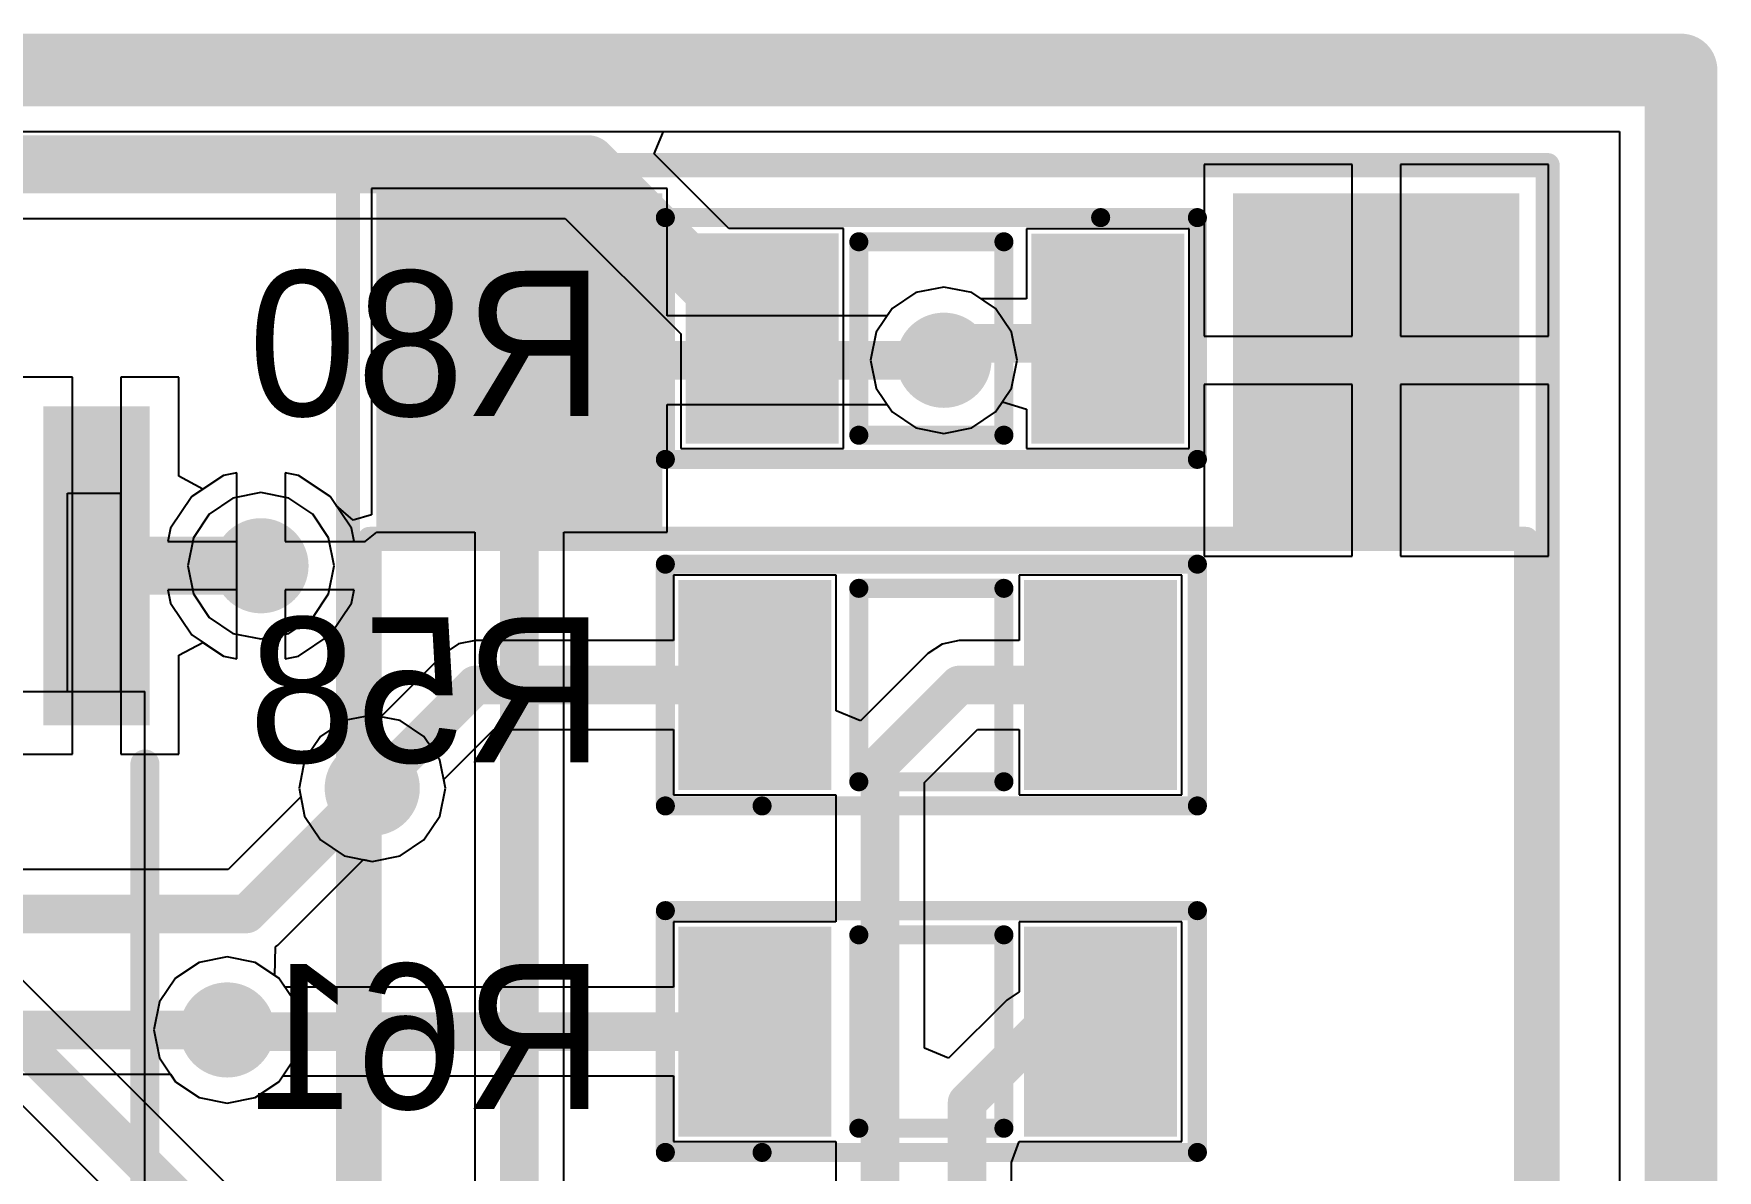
# Model space of a CAD drawing. Header units: millimetres. Extents: x 3.6 to 6.79, y 1.07 to 2.73.
# Drawn here: x 6.431 to 6.7791, y 2.499 to 2.734 of the extents above; entities that cross this region are included whole.
import ezdxf

# ---------------------------------------------------------------- set-up
doc = ezdxf.new("R2010")
doc.units = ezdxf.units.MM
doc.header["$MEASUREMENT"] = 0
for name, color, linetype in [('BottomLayer', 5, 'Continuous'), ('BottomOverlay', 54, 'Continuous'), ('BottomPaste', 16, 'Continuous'), ('BottomSolder', 6, 'Continuous'), ('KeepOutLayer', 6, 'Continuous'), ('Mechanical13', 56, 'Continuous'), ('Mechanical15', 56, 'Continuous'), ('MidLayer1', 16, 'Continuous'), ('MidLayer2', 76, 'Continuous'), ('MultiLayer', 9, 'Continuous'), ('TopLayer', 1, 'Continuous'), ('TopOverlay', 2, 'Continuous'), ('TopPaste', 8, 'Continuous'), ('TopSolder', 216, 'Continuous'), ('ViaHoleLayer', 16, 'Continuous')]:
    doc.layers.add(name, color=color, linetype=linetype)

# ---------------------------------------------------------------- blocks, each defined once
blk = doc.blocks.new('SW2_SMD_23')
at = {"layer": 'Mechanical15', "const_width": 0.005}
for points in [[(-0.19685, 0.12402), (0.19685, 0.12402)], [(0.19685, 0.12402), (0.19685, -0.12402)], [(-0.19685, -0.12402), (0.19685, -0.12402)]]:
    blk.add_lwpolyline(points, dxfattribs=at)
at = {"layer": 'Mechanical15', "const_width": 0.0025}
for points in [[(0.1956, 0.12402, 1), (0.1981, 0.12402, 1)], [(0.1956, 0.12402, 1), (0.1981, 0.12402, 1)], [(0.1956, -0.12402, 1), (0.1981, -0.12402, 1)], [(0.1956, -0.12402, 1), (0.1981, -0.12402, 1)]]:
    blk.add_lwpolyline(points, format="xyb", close=True, dxfattribs=at)
at = {"layer": 'TopLayer'}
for points in [[(0.12598, 0.06299), (0.18701, 0.06299), (0.12598, 0.11417), (0.18701, 0.11417)], [(0.12598, -0.11417), (0.18701, -0.11417), (0.12598, -0.06299), (0.18701, -0.06299)]]:
    blk.add_solid(points, dxfattribs=at)
at = {"layer": 'TopOverlay', "const_width": 0.005}
for points in [[(-0.11955, 0.11955), (0.11955, 0.11955)], [(0.11955, 0.11955), (0.11955, -0.11955)], [(-0.11955, -0.11955), (0.11955, -0.11955)]]:
    blk.add_lwpolyline(points, dxfattribs=at)
at = {"layer": 'TopOverlay', "const_width": 0.0025}
for points in [[(0.1183, 0.11955, 1), (0.1208, 0.11955, 1)], [(0.1183, 0.11955, 1), (0.1208, 0.11955, 1)], [(0.1183, -0.11955, 1), (0.1208, -0.11955, 1)], [(0.1183, -0.11955, 1), (0.1208, -0.11955, 1)]]:
    blk.add_lwpolyline(points, format="xyb", close=True, dxfattribs=at)
at = {"layer": 'TopPaste'}
for points in [[(0.12598, 0.06299), (0.18701, 0.06299), (0.12598, 0.11417), (0.18701, 0.11417)], [(0.12598, -0.11417), (0.18701, -0.11417), (0.12598, -0.06299), (0.18701, -0.06299)]]:
    blk.add_solid(points, dxfattribs=at)
at = {"layer": 'TopSolder'}
for points in [[(0.12198, 0.05899), (0.19101, 0.05899), (0.12198, 0.11817), (0.19101, 0.11817)], [(0.12198, -0.11817), (0.19101, -0.11817), (0.12198, -0.05899), (0.19101, -0.05899)]]:
    blk.add_solid(points, dxfattribs=at)
blk = doc.blocks.new('RES_SMD_0603_B_36')
at = {"layer": 'BottomLayer'}
for points in [[(-0.04681, -0.01772), (-0.02319, -0.01772), (-0.04681, 0.01772), (-0.02319, 0.01772)], [(0.02468, -0.01772), (0.0483, -0.01772), (0.02468, 0.01771), (0.0483, 0.01771)]]:
    blk.add_solid(points, dxfattribs=at)
at = {"layer": 'BottomOverlay', "const_width": 0.00394}
for points in [[(-0.055, 0.025), (0.035, 0.025)], [(-0.055, -0.025), (-0.055, 0.025)], [(0.035, 0.025), (0.055, 0.025)], [(0.055, -0.025), (0.055, 0.025)], [(-0.015, 0.02), (0.015, 0.02)], [(-0.015, -0.02), (-0.015, 0.02)], [(0.015, -0.02), (0.015, 0.02)], [(-0.015, -0.02), (0.015, -0.02)], [(-0.055, -0.025), (0.055, -0.025)]]:
    blk.add_lwpolyline(points, dxfattribs=at)
at = {"layer": 'BottomOverlay', "const_width": 0.00197}
for points in [[(-0.05599, 0.025, 1), (-0.05402, 0.025, 1)], [(-0.05599, 0.025, 1), (-0.05402, 0.025, 1)], [(0.03401, 0.025, 1), (0.03598, 0.025, 1)], [(0.03401, 0.025, 1), (0.03598, 0.025, 1)], [(0.05401, 0.025, 1), (0.05598, 0.025, 1)], [(0.05401, 0.025, 1), (0.05598, 0.025, 1)], [(-0.01599, 0.02, 1), (-0.01402, 0.02, 1)], [(-0.01599, 0.02, 1), (-0.01402, 0.02, 1)], [(0.01401, 0.02, 1), (0.01598, 0.02, 1)], [(0.01401, 0.02, 1), (0.01598, 0.02, 1)], [(-0.01599, -0.02, 1), (-0.01402, -0.02, 1)], [(-0.01599, -0.02, 1), (-0.01402, -0.02, 1)], [(0.01401, -0.02, 1), (0.01598, -0.02, 1)], [(0.01401, -0.02, 1), (0.01598, -0.02, 1)], [(-0.05599, -0.025, 1), (-0.05402, -0.025, 1)], [(-0.05599, -0.025, 1), (-0.05402, -0.025, 1)], [(0.05401, -0.025, 1), (0.05598, -0.025, 1)], [(0.05401, -0.025, 1), (0.05598, -0.025, 1)]]:
    blk.add_lwpolyline(points, format="xyb", close=True, dxfattribs=at)
at = {"layer": 'BottomPaste'}
for points in [[(-0.04681, -0.01772), (-0.02319, -0.01772), (-0.04681, 0.01772), (-0.02319, 0.01772)], [(0.02468, -0.01772), (0.0483, -0.01772), (0.02468, 0.01771), (0.0483, 0.01771)]]:
    blk.add_solid(points, dxfattribs=at)
at = {"layer": 'BottomSolder'}
for points in [[(-0.05081, -0.02172), (-0.01919, -0.02172), (-0.05081, 0.02172), (-0.01919, 0.02172)], [(0.02068, -0.02172), (0.0523, -0.02172), (0.02068, 0.02171), (0.0523, 0.02171)]]:
    blk.add_solid(points, dxfattribs=at)
blk = doc.blocks.new('RES_SMD_0603_B_50')
at = {"layer": 'BottomLayer'}
for points in [[(-0.04681, -0.01772), (-0.02319, -0.01772), (-0.04681, 0.01772), (-0.02319, 0.01772)], [(0.02468, -0.01772), (0.0483, -0.01772), (0.02468, 0.01771), (0.0483, 0.01771)]]:
    blk.add_solid(points, dxfattribs=at)
at = {"layer": 'BottomOverlay', "const_width": 0.00394}
for points in [[(0.035, 0.025), (-0.055, 0.025)], [(-0.055, 0.025), (-0.055, -0.025)], [(0.055, 0.025), (0.035, 0.025)], [(0.055, 0.025), (0.055, -0.025)], [(0.015, 0.02), (-0.015, 0.02)], [(-0.015, 0.02), (-0.015, -0.02)], [(0.015, 0.02), (0.015, -0.02)], [(0.015, -0.02), (-0.015, -0.02)], [(0.055, -0.025), (-0.055, -0.025)]]:
    blk.add_lwpolyline(points, dxfattribs=at)
at = {"layer": 'BottomOverlay', "const_width": 0.00197}
for points in [[(-0.05599, 0.025, 1), (-0.05402, 0.025, 1)], [(-0.05599, 0.025, 1), (-0.05402, 0.025, 1)], [(0.03401, 0.025, 1), (0.03598, 0.025, 1)], [(0.03401, 0.025, 1), (0.03598, 0.025, 1)], [(0.05401, 0.025, 1), (0.05598, 0.025, 1)], [(0.05401, 0.025, 1), (0.05598, 0.025, 1)], [(-0.01599, 0.02, 1), (-0.01402, 0.02, 1)], [(-0.01599, 0.02, 1), (-0.01402, 0.02, 1)], [(0.01401, 0.02, 1), (0.01598, 0.02, 1)], [(0.01401, 0.02, 1), (0.01598, 0.02, 1)], [(-0.01599, -0.02, 1), (-0.01402, -0.02, 1)], [(-0.01599, -0.02, 1), (-0.01402, -0.02, 1)], [(0.01401, -0.02, 1), (0.01598, -0.02, 1)], [(0.01401, -0.02, 1), (0.01598, -0.02, 1)], [(-0.05599, -0.025, 1), (-0.05402, -0.025, 1)], [(-0.05599, -0.025, 1), (-0.05402, -0.025, 1)], [(0.05401, -0.025, 1), (0.05598, -0.025, 1)], [(0.05401, -0.025, 1), (0.05598, -0.025, 1)]]:
    blk.add_lwpolyline(points, format="xyb", close=True, dxfattribs=at)
at = {"layer": 'BottomPaste'}
for points in [[(-0.04681, -0.01772), (-0.02319, -0.01772), (-0.04681, 0.01772), (-0.02319, 0.01772)], [(0.02468, -0.01772), (0.0483, -0.01772), (0.02468, 0.01771), (0.0483, 0.01771)]]:
    blk.add_solid(points, dxfattribs=at)
at = {"layer": 'BottomSolder'}
for points in [[(-0.05081, -0.02172), (-0.01919, -0.02172), (-0.05081, 0.02172), (-0.01919, 0.02172)], [(0.02068, -0.02172), (0.0523, -0.02172), (0.02068, 0.02171), (0.0523, 0.02171)]]:
    blk.add_solid(points, dxfattribs=at)
blk = doc.blocks.new('RES_SMD_0603_B_51')
at = {"layer": 'BottomLayer'}
for points in [[(-0.04681, -0.01772), (-0.02319, -0.01772), (-0.04681, 0.01772), (-0.02319, 0.01772)], [(0.02468, -0.01772), (0.0483, -0.01772), (0.02468, 0.01771), (0.0483, 0.01771)]]:
    blk.add_solid(points, dxfattribs=at)
at = {"layer": 'BottomOverlay', "const_width": 0.00394}
for points in [[(0.035, 0.025), (-0.055, 0.025)], [(-0.055, 0.025), (-0.055, -0.025)], [(0.055, 0.025), (0.035, 0.025)], [(0.055, 0.025), (0.055, -0.025)], [(0.015, 0.02), (-0.015, 0.02)], [(-0.015, 0.02), (-0.015, -0.02)], [(0.015, 0.02), (0.015, -0.02)], [(0.015, -0.02), (-0.015, -0.02)], [(0.055, -0.025), (-0.055, -0.025)]]:
    blk.add_lwpolyline(points, dxfattribs=at)
at = {"layer": 'BottomOverlay', "const_width": 0.00197}
for points in [[(-0.05599, 0.025, 1), (-0.05402, 0.025, 1)], [(-0.05599, 0.025, 1), (-0.05402, 0.025, 1)], [(0.03401, 0.025, 1), (0.03598, 0.025, 1)], [(0.03401, 0.025, 1), (0.03598, 0.025, 1)], [(0.05401, 0.025, 1), (0.05598, 0.025, 1)], [(0.05401, 0.025, 1), (0.05598, 0.025, 1)], [(-0.01599, 0.02, 1), (-0.01402, 0.02, 1)], [(-0.01599, 0.02, 1), (-0.01402, 0.02, 1)], [(0.01401, 0.02, 1), (0.01598, 0.02, 1)], [(0.01401, 0.02, 1), (0.01598, 0.02, 1)], [(-0.01599, -0.02, 1), (-0.01402, -0.02, 1)], [(-0.01599, -0.02, 1), (-0.01402, -0.02, 1)], [(0.01401, -0.02, 1), (0.01598, -0.02, 1)], [(0.01401, -0.02, 1), (0.01598, -0.02, 1)], [(-0.05599, -0.025, 1), (-0.05402, -0.025, 1)], [(-0.05599, -0.025, 1), (-0.05402, -0.025, 1)], [(0.05401, -0.025, 1), (0.05598, -0.025, 1)], [(0.05401, -0.025, 1), (0.05598, -0.025, 1)]]:
    blk.add_lwpolyline(points, format="xyb", close=True, dxfattribs=at)
at = {"layer": 'BottomPaste'}
for points in [[(-0.04681, -0.01772), (-0.02319, -0.01772), (-0.04681, 0.01772), (-0.02319, 0.01772)], [(0.02468, -0.01772), (0.0483, -0.01772), (0.02468, 0.01771), (0.0483, 0.01771)]]:
    blk.add_solid(points, dxfattribs=at)
at = {"layer": 'BottomSolder'}
for points in [[(-0.05081, -0.02172), (-0.01919, -0.02172), (-0.05081, 0.02172), (-0.01919, 0.02172)], [(0.02068, -0.02172), (0.0523, -0.02172), (0.02068, 0.02171), (0.0523, 0.02171)]]:
    blk.add_solid(points, dxfattribs=at)
blk = doc.blocks.new('SOP65P640X110_16N_B_148')
at = {"layer": 'BottomLayer'}
blk.add_solid([(-0.144, 0.083), (-0.086, 0.083), (-0.144, 0.097), (-0.086, 0.097)], dxfattribs=at)
at = {"layer": 'BottomOverlay', "const_width": 0.006}
blk.add_lwpolyline([(0.074, 0.1), (-0.074, 0.1)], dxfattribs=at)
at = {"layer": 'BottomOverlay', "const_width": 0.003}
blk.add_lwpolyline([(-0.0755, 0.1, 1), (-0.0725, 0.1, 1)], format="xyb", close=True, dxfattribs=at)
at = {"layer": 'BottomPaste'}
blk.add_solid([(-0.144, 0.083), (-0.086, 0.083), (-0.144, 0.097), (-0.086, 0.097)], dxfattribs=at)
at = {"layer": 'BottomSolder'}
blk.add_solid([(-0.148, 0.079), (-0.082, 0.079), (-0.148, 0.101), (-0.082, 0.101)], dxfattribs=at)
at = {"layer": 'Mechanical13'}
for points in [[(-0.089, -0.1), (-0.089, 0.1)], [(0.089, 0.1), (-0.089, 0.1)], [(-0.089, 0.095), (-0.13, 0.095)], [(-0.13, 0.084), (-0.13, 0.095)], [(-0.089, 0.084), (-0.089, 0.095)], [(-0.089, 0.084), (-0.13, 0.084)]]:
    blk.add_lwpolyline(points, dxfattribs=at)
for points in [[(-0.089, 0.1, 1), (-0.089, 0.1, 1)], [(-0.089, 0.1, 1), (-0.089, 0.1, 1)], [(-0.13, 0.095, 1), (-0.13, 0.095, 1)], [(-0.13, 0.095, 1), (-0.13, 0.095, 1)], [(-0.089, 0.095, 1), (-0.089, 0.095, 1)], [(-0.089, 0.095, 1), (-0.089, 0.095, 1)], [(-0.13, 0.084, 1), (-0.13, 0.084, 1)], [(-0.13, 0.084, 1), (-0.13, 0.084, 1)], [(-0.089, 0.084, 1), (-0.089, 0.084, 1)], [(-0.089, 0.084, 1), (-0.089, 0.084, 1)]]:
    blk.add_lwpolyline(points, format="xyb", close=True, dxfattribs=at)

msp = doc.modelspace()

# ---------------------------------------------------------------- linework, layer by layer
at = {"layer": 'BottomLayer'}
for p, q in [((6.55928, 2.70918), (6.5612, 2.7138)), ((6.5612, 2.7138), (6.75886, 2.7138)), ((6.75886, 2.7138), (6.75886, 1.81411)), ((6.57475, 2.69372), (6.55928, 2.70918)), ((6.13344, 2.69583), (6.54091, 2.69583)), ((6.54091, 2.69583), (6.56479, 2.67195)), ((6.59841, 2.69372), (6.57475, 2.69372)), ((6.59841, 2.64828), (6.59841, 2.69372)), ((6.6699, 2.69371), (6.63628, 2.69371)), ((6.63628, 2.69371), (6.63628, 2.67917)), ((6.6699, 2.64828), (6.6699, 2.69371)), ((6.61339, 2.68048), (6.60849, 2.6772)), ((6.61919, 2.68163), (6.61339, 2.68048)), ((6.62498, 2.68048), (6.61919, 2.68163)), ((6.62693, 2.67917), (6.62498, 2.68048)), ((6.60849, 2.6772), (6.6052, 2.67229)), ((6.63628, 2.67917), (6.62693, 2.67917)), ((6.56479, 2.67195), (6.56479, 2.64828)), ((6.6052, 2.67229), (6.60405, 2.6665)), ((6.60405, 2.6665), (6.6052, 2.6607)), ((6.439, 2.663), (6.427, 2.663)), ((6.439, 2.624), (6.439, 2.663)), ((6.461, 2.663), (6.449, 2.663)), ((6.449, 2.663), (6.449, 2.624)), ((6.461, 2.64252), (6.461, 2.663)), ((6.6052, 2.6607), (6.60849, 2.6558)), ((6.62989, 2.6558), (6.63128, 2.65788)), ((6.63128, 2.65788), (6.63628, 2.65637)), ((6.63628, 2.65637), (6.63628, 2.64828)), ((6.60849, 2.6558), (6.61339, 2.65251)), ((6.62498, 2.65251), (6.62989, 2.6558)), ((6.61339, 2.65251), (6.61919, 2.65136)), ((6.61919, 2.65136), (6.62498, 2.65251)), ((6.56479, 2.64828), (6.59841, 2.64828)), ((6.63628, 2.64828), (6.6699, 2.64828)), ((6.466, 2.63985), (6.461, 2.64252)), ((6.47026, 2.64269), (6.466, 2.63985)), ((6.473, 2.64324), (6.47026, 2.64269)), ((6.473, 2.624), (6.473, 2.64324)), ((6.48574, 2.64269), (6.483, 2.64324)), ((6.483, 2.64324), (6.483, 2.629)), ((6.49231, 2.63831), (6.48574, 2.64269)), ((6.49669, 2.63174), (6.49231, 2.63831)), ((6.49724, 2.629), (6.49669, 2.63174)), ((6.483, 2.629), (6.49724, 2.629)), ((6.439, 2.585), (6.439, 2.624)), ((6.449, 2.624), (6.449, 2.585)), ((6.473, 2.60476), (6.473, 2.624)), ((6.59692, 2.62205), (6.5633, 2.62205)), ((6.5633, 2.62205), (6.5633, 2.60851)), ((6.59692, 2.59397), (6.59692, 2.62205)), ((6.66841, 2.62205), (6.63479, 2.62205)), ((6.63479, 2.62205), (6.63479, 2.60851)), ((6.66841, 2.57662), (6.66841, 2.62205)), ((6.49724, 2.619), (6.483, 2.619)), ((6.483, 2.619), (6.483, 2.60476)), ((6.49669, 2.61626), (6.49724, 2.619)), ((6.49231, 2.60969), (6.49669, 2.61626)), ((6.461, 2.60548), (6.466, 2.60815)), ((6.466, 2.60815), (6.47026, 2.60531)), ((6.48574, 2.60531), (6.49231, 2.60969)), ((6.51883, 2.60782), (6.51585, 2.60583)), ((6.52234, 2.60851), (6.51883, 2.60782)), ((6.5633, 2.60851), (6.52234, 2.60851)), ((6.61882, 2.60781), (6.61584, 2.60582)), ((6.62233, 2.60851), (6.61882, 2.60781)), ((6.63479, 2.60851), (6.62233, 2.60851)), ((6.461, 2.585), (6.461, 2.60548)), ((6.47026, 2.60531), (6.473, 2.60476)), ((6.483, 2.60476), (6.48574, 2.60531)), ((6.51585, 2.60583), (6.5028, 2.59278)), ((6.61584, 2.60582), (6.60192, 2.5919)), ((6.60192, 2.5919), (6.59692, 2.59397)), ((6.49521, 2.59198), (6.4903, 2.5887)), ((6.501, 2.59313), (6.49521, 2.59198)), ((6.5028, 2.59278), (6.501, 2.59313)), ((6.51578, 2.5798), (6.52614, 2.59016)), ((6.52614, 2.59016), (6.5633, 2.59016)), ((6.5633, 2.59016), (6.5633, 2.57662)), ((6.61518, 2.5792), (6.62613, 2.59016)), ((6.62613, 2.59016), (6.63479, 2.59016)), ((6.63479, 2.59016), (6.63479, 2.57662)), ((6.4903, 2.5887), (6.48702, 2.58379)), ((6.427, 2.585), (6.439, 2.585)), ((6.449, 2.585), (6.461, 2.585)), ((6.48702, 2.58379), (6.48587, 2.578)), ((6.51613, 2.578), (6.51578, 2.5798)), ((6.48587, 2.578), (6.48702, 2.57221)), ((6.51498, 2.57221), (6.51613, 2.578)), ((6.5633, 2.57662), (6.59682, 2.57662)), ((6.59682, 2.57662), (6.59682, 2.55039)), ((6.61518, 2.52422), (6.61518, 2.5792)), ((6.63479, 2.57662), (6.66841, 2.57662)), ((6.48702, 2.57221), (6.4903, 2.5673)), ((6.5117, 2.5673), (6.51498, 2.57221)), ((6.5018, 2.46518), (6.40118, 2.5658)), ((6.4903, 2.5673), (6.49521, 2.56402)), ((6.50679, 2.56402), (6.5117, 2.5673)), ((6.49521, 2.56402), (6.501, 2.56287)), ((6.501, 2.56287), (6.50679, 2.56402)), ((6.38551, 2.55551), (6.49151, 2.44952)), ((6.59682, 2.55039), (6.5633, 2.55039)), ((6.5633, 2.55039), (6.5633, 2.53685)), ((6.66841, 2.55038), (6.63479, 2.55038)), ((6.63479, 2.55038), (6.63479, 2.5359)), ((6.66841, 2.50495), (6.66841, 2.55038)), ((6.46521, 2.54198), (6.4603, 2.5387)), ((6.471, 2.54313), (6.46521, 2.54198)), ((6.47679, 2.54198), (6.471, 2.54313)), ((6.4817, 2.5387), (6.47679, 2.54198)), ((6.4603, 2.5387), (6.45702, 2.53379)), ((6.48294, 2.53685), (6.4817, 2.5387)), ((6.5633, 2.53685), (6.48294, 2.53685)), ((6.63479, 2.5359), (6.63218, 2.53416)), ((6.45702, 2.53379), (6.45587, 2.528)), ((6.63218, 2.53416), (6.62018, 2.52215)), ((6.45587, 2.528), (6.45702, 2.52221)), ((6.62018, 2.52215), (6.61518, 2.52422)), ((6.45702, 2.52221), (6.4603, 2.5173)), ((6.4603, 2.5173), (6.46521, 2.51402)), ((6.47679, 2.51402), (6.4817, 2.5173)), ((6.4817, 2.5173), (6.4825, 2.51849)), ((6.4825, 2.51849), (6.5633, 2.51849)), ((6.5633, 2.51849), (6.5633, 2.50495)), ((6.46521, 2.51402), (6.471, 2.51287)), ((6.471, 2.51287), (6.47679, 2.51402)), ((6.5633, 2.50495), (6.59682, 2.50495)), ((6.59682, 2.50495), (6.59682, 2.47872)), ((6.63318, 2.50062), (6.63479, 2.50495)), ((6.63479, 2.50495), (6.66841, 2.50495)), ((6.63318, 2.48305), (6.63318, 2.50062))]:
    msp.add_line(p, q, dxfattribs=at)
for points, const_width in [([(5.52823, 2.70704), (6.54556, 2.70704)], 0.012), ([(6.54556, 2.70704), (6.5816, 2.671)], 0.012), ([(6.61919, 2.6665), (6.62269, 2.67)], 0.008), ([(6.62269, 2.67), (6.65309, 2.67)], 0.008), ([(6.444, 2.624), (6.478, 2.624)], 0.012), ([(6.501, 2.578), (6.52234, 2.59934)], 0.008), ([(6.52234, 2.59934), (6.58011, 2.59934)], 0.008), ([(6.606, 2.583), (6.62233, 2.59933)], 0.008), ([(6.62233, 2.59933), (6.6516, 2.59933)], 0.008), ([(6.606, 2.417), (6.606, 2.583)], 0.008), ([(6.392, 2.562), (6.498, 2.456)], 0.008), ([(6.471, 2.528), (6.47133, 2.52767)], 0.008), ([(6.47133, 2.52767), (6.58011, 2.52767)], 0.008), ([(6.624, 2.513), (6.63867, 2.52767)], 0.008), ([(6.63867, 2.52767), (6.6516, 2.52767)], 0.008), ([(6.624, 2.4152), (6.624, 2.513)], 0.008)]:
    msp.add_lwpolyline(points, dxfattribs=dict(at, const_width=const_width))
for points, const_width in [([(6.54256, 2.70704, 1), (6.54856, 2.70704, 1)], 0.006), ([(6.54256, 2.70704, 1), (6.54856, 2.70704, 1)], 0.006), ([(6.5786, 2.671, 1), (6.5846, 2.671, 1)], 0.006), ([(6.61426, 2.6665, 1), (6.62411, 2.6665, 1)], 0.00984), ([(6.62069, 2.67, 1), (6.62469, 2.67, 1)], 0.004), ([(6.62069, 2.67, 1), (6.62469, 2.67, 1)], 0.004), ([(6.65109, 2.67, 1), (6.65509, 2.67, 1)], 0.004), ([(6.61719, 2.6665, 1), (6.62119, 2.6665, 1)], 0.004), ([(6.47308, 2.624, 1), (6.48292, 2.624, 1)], 0.00984), ([(6.441, 2.624, 1), (6.447, 2.624, 1)], 0.006), ([(6.475, 2.624, 1), (6.481, 2.624, 1)], 0.006), ([(6.52034, 2.59934, 1), (6.52434, 2.59934, 1)], 0.004), ([(6.52034, 2.59934, 1), (6.52434, 2.59934, 1)], 0.004), ([(6.57811, 2.59934, 1), (6.58211, 2.59934, 1)], 0.004), ([(6.62033, 2.59933, 1), (6.62433, 2.59933, 1)], 0.004), ([(6.62033, 2.59933, 1), (6.62433, 2.59933, 1)], 0.004), ([(6.6496, 2.59933, 1), (6.6536, 2.59933, 1)], 0.004), ([(6.49608, 2.578, 1), (6.50592, 2.578, 1)], 0.00984), ([(6.604, 2.583, 1), (6.608, 2.583, 1)], 0.004), ([(6.604, 2.583, 1), (6.608, 2.583, 1)], 0.004), ([(6.499, 2.578, 1), (6.503, 2.578, 1)], 0.004), ([(6.46608, 2.528, 1), (6.47592, 2.528, 1)], 0.00984), ([(6.469, 2.528, 1), (6.473, 2.528, 1)], 0.004), ([(6.46933, 2.52767, 1), (6.47333, 2.52767, 1)], 0.004), ([(6.46933, 2.52767, 1), (6.47333, 2.52767, 1)], 0.004), ([(6.57811, 2.52767, 1), (6.58211, 2.52767, 1)], 0.004), ([(6.63667, 2.52767, 1), (6.64067, 2.52767, 1)], 0.004), ([(6.63667, 2.52767, 1), (6.64067, 2.52767, 1)], 0.004), ([(6.6496, 2.52767, 1), (6.6536, 2.52767, 1)], 0.004), ([(6.622, 2.513, 1), (6.626, 2.513, 1)], 0.004), ([(6.622, 2.513, 1), (6.626, 2.513, 1)], 0.004)]:
    msp.add_lwpolyline(points, format="xyb", close=True, dxfattribs=dict(at, const_width=const_width))
at = {"layer": 'KeepOutLayer', "const_width": 0.015}
for points in [[(3.622, 2.72654), (6.77161, 2.72654)], [(6.77161, 1.073), (6.77161, 2.72654)]]:
    msp.add_lwpolyline(points, dxfattribs=at)
at = {"layer": 'KeepOutLayer', "const_width": 0.0075}
msp.add_lwpolyline([(6.76786, 2.72654, 1), (6.77536, 2.72654, 1)], format="xyb", close=True, dxfattribs=at)
msp.add_lwpolyline([(6.76786, 2.72654, 1), (6.77536, 2.72654, 1)], format="xyb", close=True, dxfattribs=at)
at = {"layer": 'MidLayer1'}
for p, q in [((3.63474, 2.7138), (6.75886, 2.7138)), ((6.75886, 2.7138), (6.75886, 1.81411)), ((6.61339, 2.68048), (6.60849, 2.6772)), ((6.61919, 2.68163), (6.61339, 2.68048)), ((6.62498, 2.68048), (6.61919, 2.68163)), ((6.62989, 2.6772), (6.62498, 2.68048)), ((6.60849, 2.6772), (6.6052, 2.67229)), ((6.63317, 2.67229), (6.62989, 2.6772)), ((6.6052, 2.67229), (6.60405, 2.6665)), ((6.63432, 2.6665), (6.63317, 2.67229)), ((6.60405, 2.6665), (6.6052, 2.6607)), ((6.63317, 2.6607), (6.63432, 2.6665)), ((6.6052, 2.6607), (6.60849, 2.6558)), ((6.62989, 2.6558), (6.63317, 2.6607)), ((6.60849, 2.6558), (6.61339, 2.65251)), ((6.62498, 2.65251), (6.62989, 2.6558)), ((6.61339, 2.65251), (6.61919, 2.65136)), ((6.61919, 2.65136), (6.62498, 2.65251)), ((6.478, 2.63913), (6.47221, 2.63798)), ((6.48379, 2.63798), (6.478, 2.63913)), ((6.47221, 2.63798), (6.4673, 2.6347)), ((6.4887, 2.6347), (6.48379, 2.63798)), ((6.4673, 2.6347), (6.46402, 2.62979)), ((6.49198, 2.62979), (6.4887, 2.6347)), ((6.46402, 2.62979), (6.46287, 2.624)), ((6.49313, 2.624), (6.49198, 2.62979)), ((6.46287, 2.624), (6.46402, 2.61821)), ((6.49198, 2.61821), (6.49313, 2.624)), ((6.46402, 2.61821), (6.4673, 2.6133)), ((6.4887, 2.6133), (6.49198, 2.61821)), ((6.4673, 2.6133), (6.47221, 2.61002)), ((6.48379, 2.61002), (6.4887, 2.6133)), ((6.47221, 2.61002), (6.478, 2.60887)), ((6.478, 2.60887), (6.48379, 2.61002)), ((6.49521, 2.59198), (6.4903, 2.5887)), ((6.501, 2.59313), (6.49521, 2.59198)), ((6.50679, 2.59198), (6.501, 2.59313)), ((6.5117, 2.5887), (6.50679, 2.59198)), ((6.4903, 2.5887), (6.48702, 2.58379)), ((6.51498, 2.58379), (6.5117, 2.5887)), ((6.48702, 2.58379), (6.48587, 2.578)), ((6.51613, 2.578), (6.51498, 2.58379)), ((6.48587, 2.578), (6.48702, 2.57221)), ((6.51498, 2.57221), (6.51613, 2.578)), ((6.48702, 2.57221), (6.4903, 2.5673)), ((6.5117, 2.5673), (6.51498, 2.57221)), ((6.4903, 2.5673), (6.49521, 2.56402)), ((6.50679, 2.56402), (6.5117, 2.5673)), ((6.49521, 2.56402), (6.501, 2.56287)), ((6.501, 2.56287), (6.50679, 2.56402)), ((6.46521, 2.54198), (6.4603, 2.5387)), ((6.471, 2.54313), (6.46521, 2.54198)), ((6.47679, 2.54198), (6.471, 2.54313)), ((6.4817, 2.5387), (6.47679, 2.54198)), ((6.4603, 2.5387), (6.45702, 2.53379)), ((6.48498, 2.53379), (6.4817, 2.5387)), ((6.45702, 2.53379), (6.45587, 2.528)), ((6.48613, 2.528), (6.48498, 2.53379)), ((6.45587, 2.528), (6.45702, 2.52221)), ((6.48498, 2.52221), (6.48613, 2.528)), ((6.45702, 2.52221), (6.4603, 2.5173)), ((6.4817, 2.5173), (6.48498, 2.52221)), ((6.4603, 2.5173), (6.46521, 2.51402)), ((6.47679, 2.51402), (6.4817, 2.5173)), ((6.46521, 2.51402), (6.471, 2.51287)), ((6.471, 2.51287), (6.47679, 2.51402))]:
    msp.add_line(p, q, dxfattribs=at)
at = {"layer": 'MidLayer1', "const_width": 0.00984}
for points in [[(6.61426, 2.6665, 1), (6.62411, 2.6665, 1)], [(6.47308, 2.624, 1), (6.48292, 2.624, 1)], [(6.49608, 2.578, 1), (6.50592, 2.578, 1)], [(6.46608, 2.528, 1), (6.47592, 2.528, 1)]]:
    msp.add_lwpolyline(points, format="xyb", close=True, dxfattribs=at)
at = {"layer": 'MidLayer2'}
for p, q in [((3.63474, 2.7138), (6.75886, 2.7138)), ((6.75886, 2.7138), (6.75886, 1.81411)), ((6.61339, 2.68048), (6.60849, 2.6772)), ((6.61919, 2.68163), (6.61339, 2.68048)), ((6.62498, 2.68048), (6.61919, 2.68163)), ((6.62989, 2.6772), (6.62498, 2.68048)), ((6.60849, 2.6772), (6.6052, 2.67229)), ((6.63317, 2.67229), (6.62989, 2.6772)), ((6.6052, 2.67229), (6.60405, 2.6665)), ((6.63432, 2.6665), (6.63317, 2.67229)), ((6.60405, 2.6665), (6.6052, 2.6607)), ((6.63317, 2.6607), (6.63432, 2.6665)), ((6.6052, 2.6607), (6.60849, 2.6558)), ((6.62989, 2.6558), (6.63317, 2.6607)), ((6.60849, 2.6558), (6.61339, 2.65251)), ((6.62498, 2.65251), (6.62989, 2.6558)), ((6.61339, 2.65251), (6.61919, 2.65136)), ((6.61919, 2.65136), (6.62498, 2.65251)), ((6.47026, 2.64269), (6.46369, 2.63831)), ((6.473, 2.64324), (6.47026, 2.64269)), ((6.473, 2.629), (6.473, 2.64324)), ((6.48574, 2.64269), (6.483, 2.64324)), ((6.483, 2.64324), (6.483, 2.629)), ((6.49231, 2.63831), (6.48574, 2.64269)), ((6.46369, 2.63831), (6.45931, 2.63174)), ((6.49669, 2.63174), (6.49231, 2.63831)), ((6.45931, 2.63174), (6.45876, 2.629)), ((6.49724, 2.629), (6.49669, 2.63174)), ((6.45876, 2.629), (6.473, 2.629)), ((6.483, 2.629), (6.49724, 2.629)), ((6.473, 2.619), (6.45876, 2.619)), ((6.45876, 2.619), (6.45931, 2.61626)), ((6.473, 2.60476), (6.473, 2.619)), ((6.49724, 2.619), (6.483, 2.619)), ((6.483, 2.619), (6.483, 2.60476)), ((6.49669, 2.61626), (6.49724, 2.619)), ((6.45931, 2.61626), (6.46369, 2.60969)), ((6.49231, 2.60969), (6.49669, 2.61626)), ((6.46369, 2.60969), (6.47026, 2.60531)), ((6.48574, 2.60531), (6.49231, 2.60969)), ((6.47026, 2.60531), (6.473, 2.60476)), ((6.483, 2.60476), (6.48574, 2.60531)), ((6.49521, 2.59198), (6.4903, 2.5887)), ((6.501, 2.59313), (6.49521, 2.59198)), ((6.50679, 2.59198), (6.501, 2.59313)), ((6.5117, 2.5887), (6.50679, 2.59198)), ((6.4903, 2.5887), (6.48702, 2.58379)), ((6.51498, 2.58379), (6.5117, 2.5887)), ((6.48702, 2.58379), (6.48587, 2.578)), ((6.51613, 2.578), (6.51498, 2.58379)), ((6.48587, 2.578), (6.48702, 2.57221)), ((6.51498, 2.57221), (6.51613, 2.578)), ((6.48702, 2.57221), (6.4903, 2.5673)), ((6.5117, 2.5673), (6.51498, 2.57221)), ((6.4903, 2.5673), (6.49521, 2.56402)), ((6.50679, 2.56402), (6.5117, 2.5673)), ((6.49521, 2.56402), (6.501, 2.56287)), ((6.501, 2.56287), (6.50679, 2.56402)), ((6.46521, 2.54198), (6.4603, 2.5387)), ((6.471, 2.54313), (6.46521, 2.54198)), ((6.47679, 2.54198), (6.471, 2.54313)), ((6.4817, 2.5387), (6.47679, 2.54198)), ((6.4603, 2.5387), (6.45702, 2.53379)), ((6.48498, 2.53379), (6.4817, 2.5387)), ((6.45702, 2.53379), (6.45587, 2.528)), ((6.48613, 2.528), (6.48498, 2.53379)), ((6.45587, 2.528), (6.45702, 2.52221)), ((6.48498, 2.52221), (6.48613, 2.528)), ((6.45702, 2.52221), (6.4603, 2.5173)), ((6.4817, 2.5173), (6.48498, 2.52221)), ((6.4603, 2.5173), (6.46521, 2.51402)), ((6.47679, 2.51402), (6.4817, 2.5173)), ((6.46521, 2.51402), (6.471, 2.51287)), ((6.471, 2.51287), (6.47679, 2.51402))]:
    msp.add_line(p, q, dxfattribs=at)
at = {"layer": 'MidLayer2', "const_width": 0.00984}
for points in [[(6.61426, 2.6665, 1), (6.62411, 2.6665, 1)], [(6.47308, 2.624, 1), (6.48292, 2.624, 1)], [(6.49608, 2.578, 1), (6.50592, 2.578, 1)], [(6.46608, 2.528, 1), (6.47592, 2.528, 1)]]:
    msp.add_lwpolyline(points, format="xyb", close=True, dxfattribs=at)
at = {"layer": 'MultiLayer', "const_width": 0.00984}
for points in [[(6.61426, 2.6665, 1), (6.62411, 2.6665, 1)], [(6.47308, 2.624, 1), (6.48292, 2.624, 1)], [(6.49608, 2.578, 1), (6.50592, 2.578, 1)], [(6.46608, 2.528, 1), (6.47592, 2.528, 1)]]:
    msp.add_lwpolyline(points, format="xyb", close=True, dxfattribs=at)
at = {"layer": 'TopLayer'}
for p, q in [((3.63474, 2.7138), (6.75886, 2.7138)), ((6.75886, 2.7138), (6.75886, 1.81411)), ((6.70358, 2.70701), (6.67299, 2.70701)), ((6.67299, 2.70701), (6.67299, 2.6715)), ((6.70358, 2.6715), (6.70358, 2.70701)), ((6.74417, 2.70701), (6.71358, 2.70701)), ((6.71358, 2.70701), (6.71358, 2.6715)), ((6.74417, 2.6715), (6.74417, 2.70701)), ((6.56201, 2.70201), (6.50083, 2.70201)), ((6.50083, 2.70201), (6.50083, 2.63552)), ((6.56201, 2.67567), (6.56201, 2.70201)), ((6.61339, 2.68048), (6.60849, 2.6772)), ((6.61919, 2.68163), (6.61339, 2.68048)), ((6.62498, 2.68048), (6.61919, 2.68163)), ((6.62989, 2.6772), (6.62498, 2.68048)), ((6.60849, 2.6772), (6.60747, 2.67567)), ((6.63317, 2.67229), (6.62989, 2.6772)), ((6.60747, 2.67567), (6.56201, 2.67567)), ((6.63432, 2.6665), (6.63317, 2.67229)), ((6.67299, 2.6715), (6.70358, 2.6715)), ((6.71358, 2.6715), (6.74417, 2.6715)), ((6.63317, 2.6607), (6.63432, 2.6665)), ((6.62989, 2.6558), (6.63317, 2.6607)), ((6.70358, 2.6615), (6.67299, 2.6615)), ((6.67299, 2.6615), (6.67299, 2.62598)), ((6.70358, 2.62598), (6.70358, 2.6615)), ((6.74417, 2.6615), (6.71358, 2.6615)), ((6.71358, 2.6615), (6.71358, 2.62598)), ((6.74417, 2.62598), (6.74417, 2.6615)), ((6.56201, 2.63098), (6.56201, 2.65732)), ((6.56201, 2.65732), (6.60747, 2.65732)), ((6.60747, 2.65732), (6.60849, 2.6558)), ((6.60849, 2.6558), (6.61339, 2.65251)), ((6.62498, 2.65251), (6.62989, 2.6558)), ((6.61339, 2.65251), (6.61919, 2.65136)), ((6.61919, 2.65136), (6.62498, 2.65251)), ((6.47026, 2.64269), (6.46369, 2.63831)), ((6.473, 2.64324), (6.47026, 2.64269)), ((6.473, 2.629), (6.473, 2.64324)), ((6.48574, 2.64269), (6.483, 2.64324)), ((6.483, 2.64324), (6.483, 2.629)), ((6.49231, 2.63831), (6.48574, 2.64269)), ((6.46369, 2.63831), (6.45931, 2.63174)), ((6.49355, 2.63644), (6.49231, 2.63831)), ((6.49704, 2.6334), (6.49355, 2.63644)), ((6.50083, 2.63552), (6.50083, 2.63548)), ((6.50083, 2.63548), (6.50083, 2.63548)), ((6.50083, 2.63548), (6.50083, 2.63455)), ((6.45931, 2.63174), (6.45876, 2.629)), ((6.50083, 2.63455), (6.49704, 2.6334)), ((6.49704, 2.6334), (6.49704, 2.6334)), ((6.49704, 2.6334), (6.49704, 2.6334)), ((6.45876, 2.629), (6.473, 2.629)), ((6.483, 2.629), (6.49956, 2.629)), ((6.49956, 2.629), (6.50194, 2.63098)), ((6.50194, 2.63098), (6.50428, 2.63098)), ((6.50428, 2.63098), (6.52224, 2.63098)), ((6.52224, 2.63098), (6.52224, 2.38902)), ((6.54059, 2.38902), (6.54059, 2.63098)), ((6.54059, 2.63098), (6.56201, 2.63098)), ((6.67299, 2.62598), (6.70358, 2.62598)), ((6.71358, 2.62598), (6.74417, 2.62598)), ((6.473, 2.619), (6.45876, 2.619)), ((6.45876, 2.619), (6.45931, 2.61626)), ((6.473, 2.60476), (6.473, 2.619)), ((6.49724, 2.619), (6.483, 2.619)), ((6.483, 2.619), (6.483, 2.60476)), ((6.49669, 2.61626), (6.49724, 2.619)), ((6.45931, 2.61626), (6.46369, 2.60969)), ((6.49231, 2.60969), (6.49669, 2.61626)), ((6.46369, 2.60969), (6.47026, 2.60531)), ((6.48574, 2.60531), (6.49231, 2.60969)), ((6.47026, 2.60531), (6.473, 2.60476)), ((6.483, 2.60476), (6.48574, 2.60531)), ((6.49521, 2.59198), (6.4903, 2.5887)), ((6.501, 2.59313), (6.49521, 2.59198)), ((6.50679, 2.59198), (6.501, 2.59313)), ((6.5117, 2.5887), (6.50679, 2.59198)), ((6.4903, 2.5887), (6.48702, 2.58379)), ((6.51498, 2.58379), (6.5117, 2.5887)), ((6.48702, 2.58379), (6.48587, 2.578)), ((6.51613, 2.578), (6.51498, 2.58379)), ((6.48622, 2.5762), (6.4712, 2.56118)), ((6.48587, 2.578), (6.48622, 2.5762)), ((6.51498, 2.57221), (6.51613, 2.578)), ((6.5117, 2.5673), (6.51498, 2.57221)), ((6.50679, 2.56402), (6.5117, 2.5673)), ((6.48149, 2.54551), (6.4992, 2.56322)), ((6.4992, 2.56322), (6.501, 2.56287)), ((6.501, 2.56287), (6.50679, 2.56402)), ((6.4712, 2.56118), (6.35272, 2.56118)), ((6.48084, 2.53928), (6.481, 2.54518)), ((6.481, 2.54518), (6.48149, 2.54551)), ((6.4817, 2.5387), (6.48084, 2.53928)), ((6.48498, 2.53379), (6.4817, 2.5387)), ((6.48613, 2.528), (6.48498, 2.53379)), ((6.48498, 2.52221), (6.48613, 2.528)), ((6.4817, 2.5173), (6.48498, 2.52221)), ((6.38572, 2.51882), (6.45928, 2.51882)), ((6.45928, 2.51882), (6.4603, 2.5173)), ((6.4603, 2.5173), (6.46521, 2.51402)), ((6.47679, 2.51402), (6.4817, 2.5173)), ((6.46521, 2.51402), (6.471, 2.51287)), ((6.471, 2.51287), (6.47679, 2.51402))]:
    msp.add_line(p, q, dxfattribs=at)
for points, const_width in [([(6.61426, 2.6665, 1), (6.62411, 2.6665, 1)], 0.00984), ([(6.52942, 2.6665, 1), (6.53342, 2.6665, 1)], 0.004), ([(6.52942, 2.6665, 1), (6.53342, 2.6665, 1)], 0.004), ([(6.61719, 2.6665, 1), (6.62119, 2.6665, 1)], 0.004), ([(6.47308, 2.624, 1), (6.48292, 2.624, 1)], 0.00984), ([(6.49608, 2.578, 1), (6.50592, 2.578, 1)], 0.00984), ([(6.499, 2.578, 1), (6.503, 2.578, 1)], 0.004), ([(6.473, 2.552, 1), (6.477, 2.552, 1)], 0.004), ([(6.473, 2.552, 1), (6.477, 2.552, 1)], 0.004), ([(6.46608, 2.528, 1), (6.47592, 2.528, 1)], 0.00984), ([(6.469, 2.528, 1), (6.473, 2.528, 1)], 0.004)]:
    msp.add_lwpolyline(points, format="xyb", close=True, dxfattribs=dict(at, const_width=const_width))
at = {"layer": 'TopLayer', "const_width": 0.008}
for points in [[(6.53142, 2.3535), (6.53142, 2.6665)], [(6.53142, 2.6665), (6.61919, 2.6665)], [(6.475, 2.552), (6.501, 2.578)], [(6.341, 2.552), (6.475, 2.552)], [(6.374, 2.528), (6.471, 2.528)]]:
    msp.add_lwpolyline(points, dxfattribs=at)
at = {"layer": 'ViaHoleLayer', "const_width": 0.00591}
for points in [[(6.61623, 2.6665, 1), (6.62214, 2.6665, 1)], [(6.47505, 2.624, 1), (6.48095, 2.624, 1)], [(6.49805, 2.578, 1), (6.50395, 2.578, 1)], [(6.46805, 2.528, 1), (6.47395, 2.528, 1)]]:
    msp.add_lwpolyline(points, format="xyb", close=True, dxfattribs=at)

# ---------------------------------------------------------------- block references
for name, p, rotation in [('SW2_SMD_23', (6.62, 2.51), 90), ('SOP65P640X110_16N_B_148', (6.354, 2.509), 270), ('RES_SMD_0603_B_51', (6.6166, 2.59933), 180), ('RES_SMD_0603_B_50', (6.6166, 2.52767), 180)]:
    msp.add_blockref(name, p, dxfattribs=dict(rotation=rotation))
msp.add_blockref('RES_SMD_0603_B_36', (6.61661, 2.671))

# ---------------------------------------------------------------- texts
at = {"layer": 'BottomOverlay', "text_generation_flag": 2}
for s, p in [('R80', (6.549, 2.655)), ('R58', (6.549, 2.58333)), ('R61', (6.549, 2.51167))]:
    msp.add_text(s, height=0.03, dxfattribs=at).set_placement(p)

doc.saveas('drawing.dxf')
